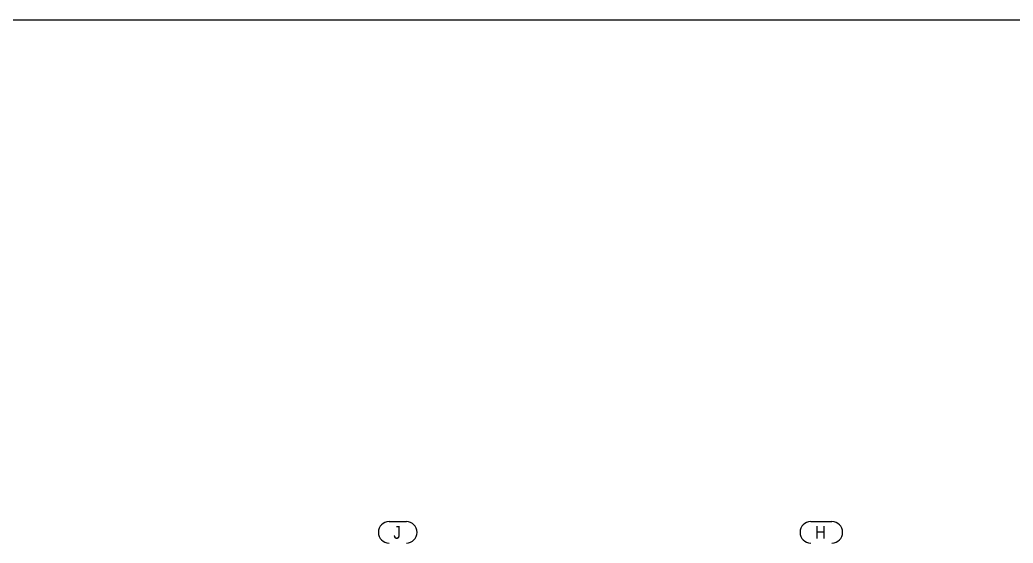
# Model space of a CAD drawing. Header units: millimetres. Extents: x 2368 to 8313, y 7493 to 11698.
# Drawn here: x 4578.3 to 4962.8, y 11495.7 to 11698.2 of the extents above; entities that cross this region are included whole.
import ezdxf

# ---------------------------------------------------------------- set-up
doc = ezdxf.new("R2010")
doc.units = ezdxf.units.MM
doc.linetypes.add('XKITLINE00', pattern=[0])
doc.styles.add('ARIAL_NARROW', font='ARIALN.TTF')

msp = doc.modelspace()

# ---------------------------------------------------------------- linework, layer by layer
at = {"color": 3, "linetype": 'XKITLINE00'}
for p, q in [((4721.254, 11504.0683), (4727.9223, 11504.0683)), ((4884.5143, 11504.0683), (4892.6621, 11504.0683))]:
    msp.add_line(p, q, dxfattribs=at)
at = {"color": 7, "linetype": 'XKITLINE00'}
msp.add_lwpolyline([(8312.98, 11698.1898), (8312.98, 7493.1898), (2367.98, 7493.1898), (2367.98, 11698.1898), (8312.98, 11698.1898)], dxfattribs=at)
at = {"color": 3, "linetype": 'XKITLINE00'}
for centre, start, end in [((4721.254, 11499.9017), 90, 270), ((4727.9223, 11499.9017), 270, 90), ((4884.5143, 11499.9017), 90, 270), ((4892.6621, 11499.9017), 270, 90)]:
    msp.add_arc(centre, 4.1667, start, end, dxfattribs=at)

# ---------------------------------------------------------------- texts
at = {"color": 2, "linetype": 'XKITLINE00', "style": 'ARIAL_NARROW'}
for s, p in [('J', (4722.9207, 11497.4017)), ('H', (4886.1809, 11497.4017))]:
    msp.add_text(s, height=5, dxfattribs=at).set_placement(p)

doc.saveas('drawing.dxf')
